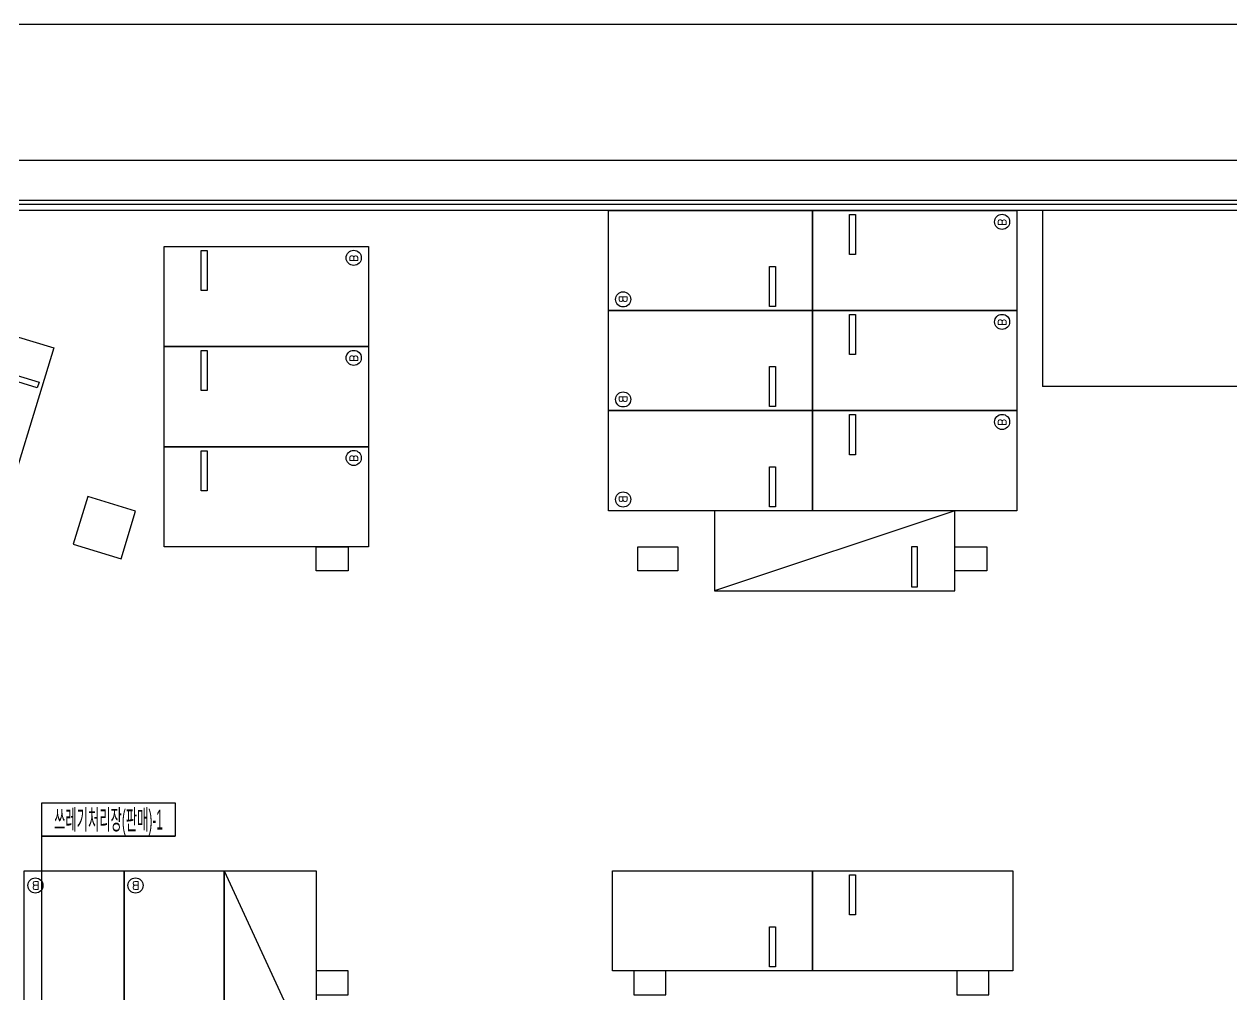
# Model space of a CAD drawing. Header units: millimetres. Extents: x -7614 to 421357, y 85218 to 341757.
# Drawn here: x 196520 to 226695, y 234027 to 258287 of the extents above; entities that cross this region are included whole.
import ezdxf
from ezdxf.enums import TextEntityAlignment as Align

# ---------------------------------------------------------------- set-up
doc = ezdxf.new("R2010")
doc.units = ezdxf.units.MM
doc.header["$LTSCALE"] = 600
doc.header["$MEASUREMENT"] = 0
for name, color, linetype in [('e-plan', 9, 'CONTINUOUS'), ('e-room-box', 7, 'CONTINUOUS'), ('e-text', 6, 'CONTINUOUS')]:
    doc.layers.add(name, color=color, linetype=linetype)
doc.styles.add('kiahn', font='romans.shx', dxfattribs={"bigfont": 'cadhs.shx'})
doc.styles.add('돋움', font='Dotum.ttf')

msp = doc.modelspace()

# ---------------------------------------------------------------- linework, layer by layer
at = {"layer": 'e-plan'}
for p, q in [((205278, 258281), (117583, 258287)), ((319923, 258277), (205278, 258281)), ((328920, 254877), (180670, 254877)), ((330020, 253777), (179570, 253777)), ((244420, 253877), (179670, 253877)), ((231020, 253627), (179420, 253627)), ((211120, 251127), (211120, 253627)), ((211120, 253627), (216220, 253627)), ((216220, 251127), (216220, 253627)), ((216220, 253627), (221320, 253627)), ((216220, 253627), (216220, 251127)), ((217145, 253527), (217295, 253527)), ((217145, 252527), (217145, 253527)), ((217295, 253527), (217295, 252527)), ((221320, 253627), (221320, 251127)), ((221962, 253627), (221962, 249227)), ((200020, 250227), (200020, 252727)), ((200020, 252727), (205120, 252727)), ((200945, 252627), (201095, 252627)), ((200945, 251627), (200945, 252627)), ((201095, 252627), (201095, 251627)), ((205120, 252727), (205120, 250227)), ((217295, 252527), (217145, 252527)), ((215145, 251227), (215145, 252227)), ((215145, 252227), (215295, 252227)), ((215295, 252227), (215295, 251227)), ((201095, 251627), (200945, 251627)), ((211120, 248627), (211120, 251127)), ((211120, 251127), (216220, 251127)), ((216220, 251127), (211120, 251127)), ((215295, 251227), (215145, 251227)), ((221320, 251127), (216220, 251127)), ((216220, 248627), (216220, 251127)), ((216220, 251127), (221320, 251127)), ((216220, 251127), (216220, 248627)), ((221320, 251127), (221320, 248627)), ((194868, 250925), (197259, 250194)), ((217145, 251027), (217295, 251027)), ((217145, 250027), (217145, 251027)), ((217295, 251027), (217295, 250027)), ((197259, 250194), (195768, 245317)), ((205120, 250227), (200020, 250227)), ((200020, 247727), (200020, 250227)), ((200020, 250227), (205120, 250227)), ((205120, 250227), (205120, 247727)), ((200945, 250127), (201095, 250127)), ((200945, 249127), (200945, 250127)), ((201095, 250127), (201095, 249127)), ((217295, 250027), (217145, 250027)), ((195936, 249631), (196893, 249339)), ((215145, 248727), (215145, 249727)), ((215145, 249727), (215295, 249727)), ((215295, 249727), (215295, 248727)), ((196849, 249196), (195893, 249488)), ((196893, 249339), (196849, 249196)), ((201095, 249127), (200945, 249127)), ((231020, 249227), (221962, 249227)), ((215295, 248727), (215145, 248727)), ((211120, 246127), (211120, 248627)), ((211120, 248627), (216220, 248627)), ((216220, 248627), (211120, 248627)), ((221320, 248627), (216220, 248627)), ((216220, 246127), (216220, 248627)), ((216220, 248627), (221320, 248627)), ((216220, 248627), (216220, 246127)), ((217145, 248527), (217295, 248527)), ((217145, 247527), (217145, 248527)), ((217295, 248527), (217295, 247527)), ((221320, 248627), (221320, 246127)), ((200020, 245227), (200020, 247727)), ((200020, 247727), (205120, 247727)), ((205120, 247727), (200020, 247727)), ((200945, 247627), (201095, 247627)), ((200945, 246627), (200945, 247627)), ((201095, 247627), (201095, 246627)), ((205120, 247727), (205120, 245227)), ((217295, 247527), (217145, 247527)), ((215145, 246227), (215145, 247227)), ((215145, 247227), (215295, 247227)), ((215295, 247227), (215295, 246227)), ((201095, 246627), (200945, 246627)), ((216220, 246127), (211120, 246127)), ((219770, 246127), (213770, 244127)), ((219770, 246127), (213770, 246127)), ((213770, 246127), (213770, 244127)), ((215295, 246227), (215145, 246227)), ((221320, 246127), (216220, 246127)), ((219770, 244127), (219770, 246127)), ((205120, 245227), (200020, 245227)), ((218845, 245227), (218695, 245227)), ((218695, 245227), (218695, 244227)), ((218845, 244227), (218845, 245227)), ((213770, 244127), (219770, 244127)), ((218695, 244227), (218845, 244227)), ((196520, 232027), (196520, 237127)), ((196520, 237127), (199020, 237127)), ((199020, 232027), (199020, 237127)), ((199020, 237127), (201520, 237127)), ((199020, 237127), (199020, 232027)), ((201520, 237127), (203820, 232127)), ((201520, 237127), (201520, 232027)), ((201520, 232127), (201520, 237127)), ((201520, 237127), (203820, 237127)), ((203820, 237127), (203820, 232127)), ((211220, 234627), (211220, 237127)), ((211220, 237127), (216220, 237127)), ((216220, 237127), (216220, 234627)), ((216220, 234627), (216220, 237127)), ((216220, 237127), (221220, 237127)), ((217145, 237027), (217295, 237027)), ((217145, 236027), (217145, 237027)), ((217295, 237027), (217295, 236027)), ((221220, 237127), (221220, 234627)), ((217295, 236027), (217145, 236027)), ((215145, 234727), (215145, 235727)), ((215145, 235727), (215295, 235727)), ((215295, 235727), (215295, 234727)), ((216220, 234627), (211220, 234627)), ((215295, 234727), (215145, 234727)), ((221220, 234627), (216220, 234627))]:
    msp.add_line(p, q, dxfattribs=at)
at = {"layer": 'e-plan', "ltscale": 0.5}
for p, q in [((198111, 246483), (197746, 245287)), ((199306, 246117), (198111, 246483)), ((198941, 244922), (199306, 246117)), ((197746, 245287), (198941, 244922)), ((203820, 245227), (204620, 245227)), ((203820, 244627), (203820, 245227)), ((204620, 245227), (204620, 244627)), ((211850, 245227), (212850, 245227)), ((211850, 244627), (211850, 245227)), ((212850, 245227), (212850, 244627)), ((219770, 245227), (220570, 245227)), ((219770, 244627), (219770, 245227)), ((220570, 245227), (220570, 244627)), ((204620, 244627), (203820, 244627)), ((212850, 244627), (211850, 244627)), ((220570, 244627), (219770, 244627)), ((204620, 234627), (203820, 234627)), ((203820, 234627), (203820, 234027)), ((204620, 234027), (204620, 234627)), ((212550, 234627), (211750, 234627)), ((211750, 234627), (211750, 234027)), ((212550, 234027), (212550, 234627)), ((220620, 234627), (219820, 234627)), ((219820, 234627), (219820, 234027)), ((220620, 234027), (220620, 234627)), ((203820, 234027), (204620, 234027)), ((211750, 234027), (212550, 234027)), ((219820, 234027), (220620, 234027))]:
    msp.add_line(p, q, dxfattribs=at)
at = {"layer": 'e-plan'}
for centre in [(220955, 253345), (204755, 252445), (211486, 251408), (220955, 250845), (204755, 249945), (211486, 248908), (220955, 248345), (204755, 247445), (211486, 246408), (196802, 236761), (199302, 236761)]:
    msp.add_circle(centre, 189, dxfattribs=at)
at = {"layer": 'e-room-box'}
for p, q in [((196961, 238824), (200294, 238824)), ((196961, 237990), (196961, 238824)), ((200294, 238824), (200294, 237990)), ((196961, 237990), (200294, 237990)), ((196961, 225987), (196961, 237990)), ((200294, 237990), (196961, 237990))]:
    msp.add_line(p, q, dxfattribs=at)

# ---------------------------------------------------------------- texts
at = {"layer": 'e-plan', "style": 'kiahn', "text_generation_flag": 4}
for rotation, p in [(90, (220854, 253246)), (90, (204654, 252346)), (270, (211587, 251507)), (90, (220854, 250746)), (90, (204654, 249846)), (270, (211587, 249007)), (90, (220854, 248246)), (90, (204654, 247346)), (270, (211587, 246507)), (180, (196901, 236660)), (180, (199401, 236660))]:
    msp.add_text('B', height=200, rotation=rotation, dxfattribs=at).set_placement(p)
at = {"layer": 'e-text', "style": '돋움', "width": 0.45}
msp.add_text('쓰레기처리장(판매)-1', height=500, dxfattribs=at).set_placement((198627, 238407), align=Align.MIDDLE_CENTER)

doc.saveas('drawing.dxf')
